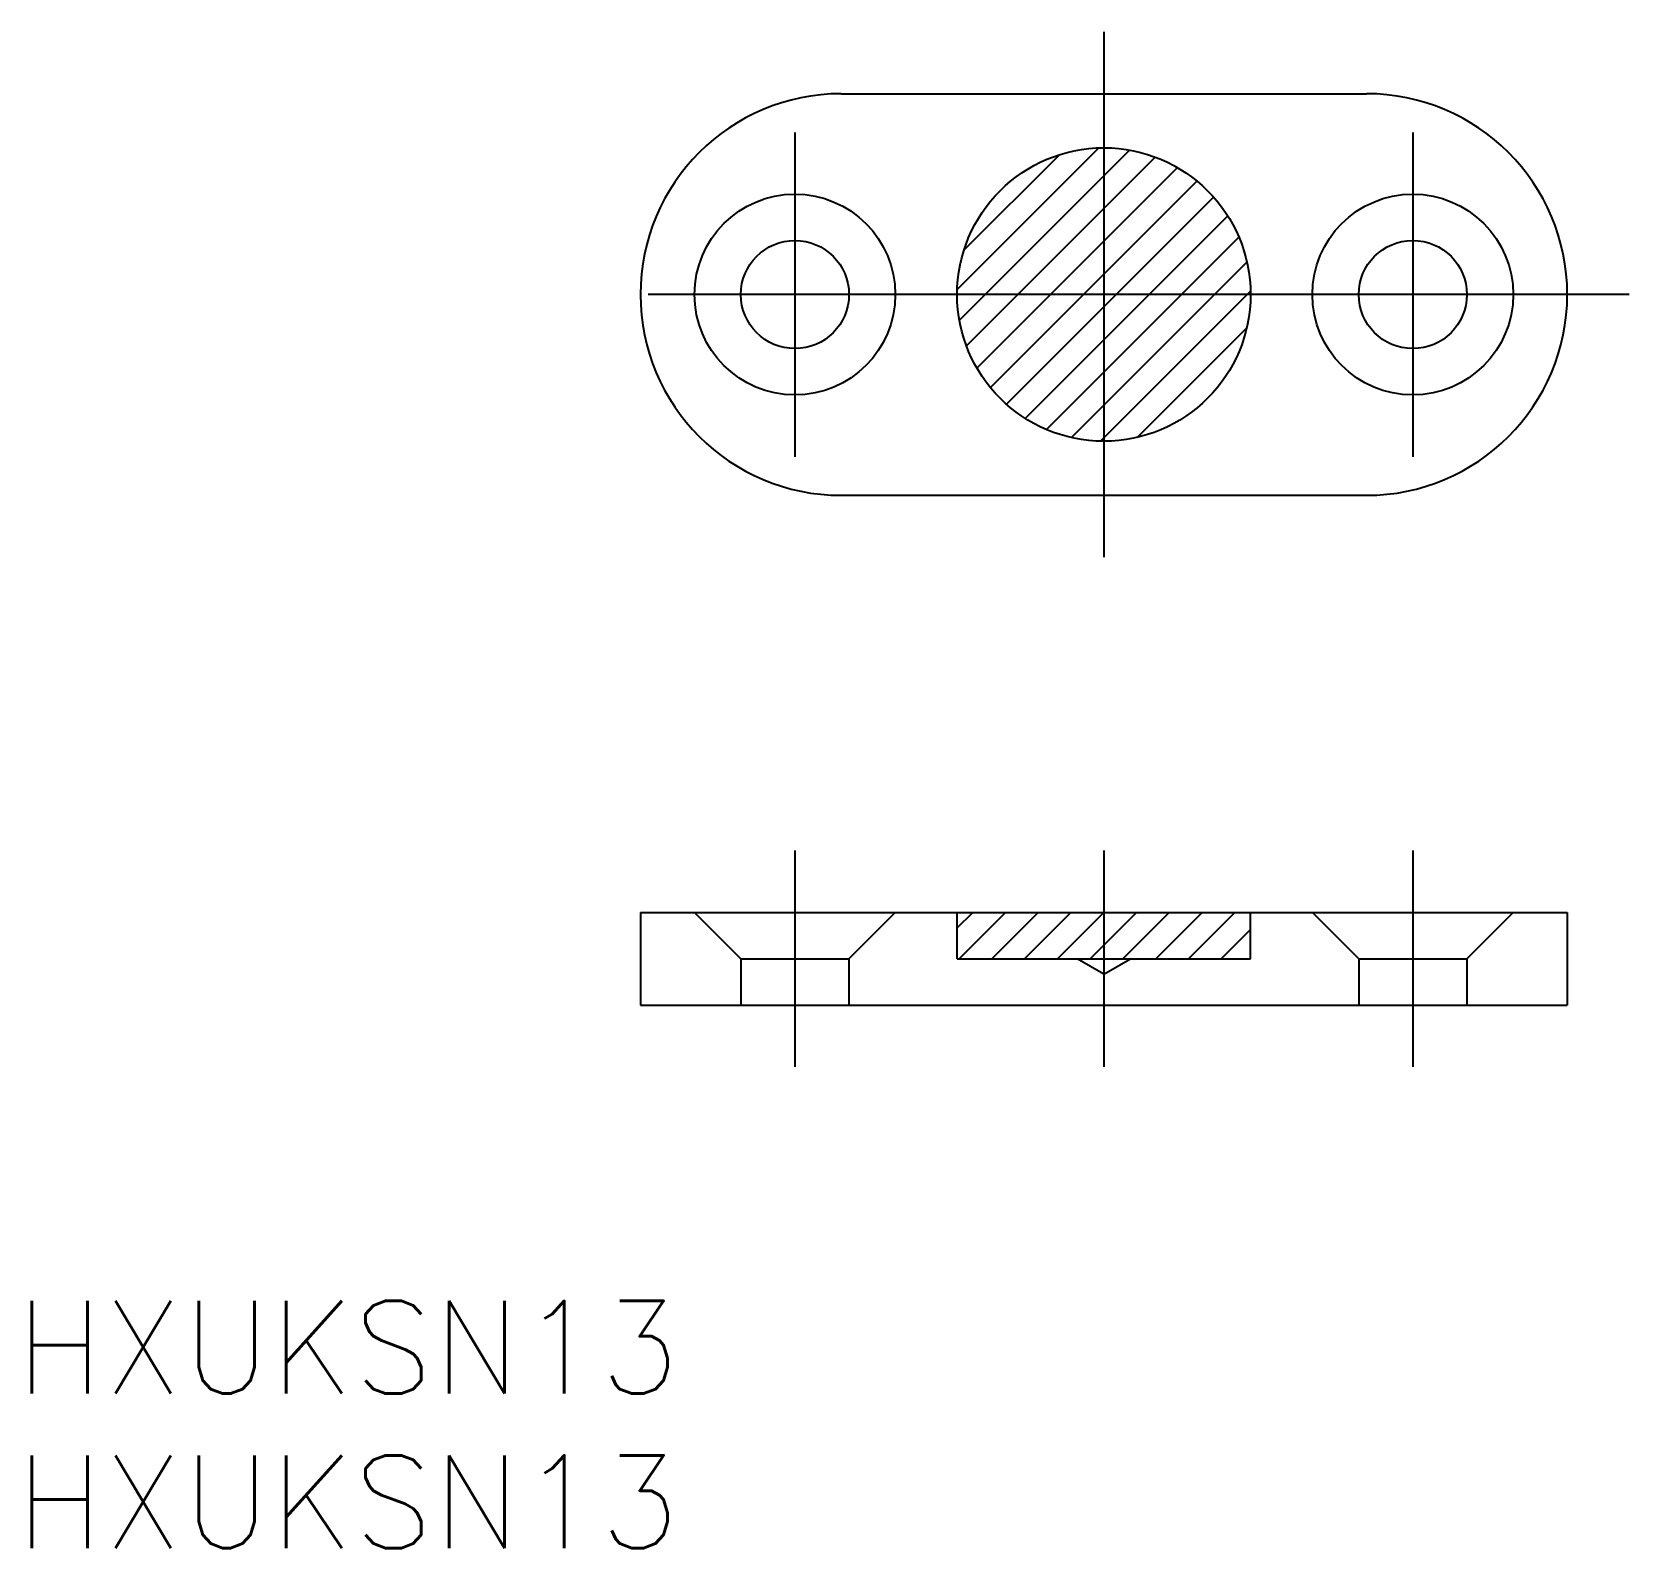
# Model space of a CAD drawing. Extents: x -34.7 to 17, y -17.6 to 31.5.
import ezdxf

# ---------------------------------------------------------------- set-up
doc = ezdxf.new("R2010")
doc.units = 0
doc.linetypes.add('CENTER', pattern=[50.8, 31.75, -6.35, 6.35, -6.35])
doc.linetypes.add('DASHED', pattern=[19.05, 12.7, -6.35])
doc.layers.get('0').update_dxf_attribs({"linetype": 'CONTINUOUS'})
doc.layers.add('CENTER', color=1, linetype='CENTER')
doc.styles.get("Standard").update_dxf_attribs({"font": 'txt.shx', "height": 3, "bigfont": 'bigfont.shx'})

msp = doc.modelspace()

# ---------------------------------------------------------------- linework, layer by layer
at = {"color": 7, "linetype": 'CONTINUOUS'}
for p, q in [((-8.5, 29.5), (8.5, 29.5)), ((-8.5, 16.5), (8.5, 16.5)), ((-15, 3), (15, 3)), ((-15, 3), (-15, 0)), ((15, 3), (15, 0)), ((-15, 0), (15, 0))]:
    msp.add_line(p, q, dxfattribs=at)
at = {"color": 3, "linetype": 'CONTINUOUS'}
for p, q in [((-4.747, 23.158), (-0.158, 27.747)), ((-4.677, 22.168), (0.832, 27.677)), ((-4.527, 24.44), (-1.44, 27.527)), ((-4.449, 21.335), (1.665, 27.449)), ((-4.108, 20.615), (2.385, 27.108)), ((-3.674, 19.989), (3.011, 26.674)), ((-3.154, 19.448), (3.552, 26.154)), ((-2.549, 18.992), (4.008, 25.549)), ((-1.854, 18.627), (4.373, 24.854)), ((-1.052, 18.368), (4.632, 24.052)), ((-0.108, 18.251), (4.749, 23.108)), ((1.074, 18.373), (4.627, 21.926)), ((-4.75, 2.496), (-4.246, 3)), ((-4.685, 1.5), (-3.185, 3)), ((-3.624, 1.5), (-2.124, 3)), ((-2.564, 1.5), (-1.064, 3)), ((-1.503, 1.5), (-0.003, 3)), ((-0.442, 1.5), (1.058, 3)), ((0.618, 1.5), (2.118, 3)), ((1.679, 1.5), (3.179, 3)), ((2.74, 1.5), (4.24, 3)), ((3.8, 1.5), (4.75, 2.45))]:
    msp.add_line(p, q, dxfattribs=at)
at = {"color": 3, "linetype": 'DASHED'}
for p, q in [((-11.75, 1.5), (-13.25, 3)), ((-8.25, 1.5), (-6.75, 3)), ((-4.75, 1.5), (-4.75, 3)), ((4.75, 1.5), (4.75, 3)), ((8.25, 1.5), (6.75, 3)), ((11.75, 1.5), (13.25, 3)), ((-11.75, 1.5), (-11.75, 0)), ((-11.75, 1.5), (-8.25, 1.5)), ((-8.25, 1.5), (-8.25, 0)), ((-4.75, 1.5), (4.75, 1.5)), ((0, 1), (-0.866, 1.5)), ((0, 1), (0.866, 1.5)), ((8.25, 1.5), (11.75, 1.5)), ((8.25, 1.5), (8.25, 0)), ((11.75, 1.5), (11.75, 0))]:
    msp.add_line(p, q, dxfattribs=at)
at = {"color": 7, "linetype": 'CONTINUOUS'}
for centre, radius in [((0, 23), 4.75), ((-10, 23), 3.25), ((10, 23), 3.25), ((-10, 23), 1.75), ((10, 23), 1.75)]:
    msp.add_circle(centre, radius, dxfattribs=at)
for centre, start, end in [((-8.5, 23), 90, 270), ((8.5, 23), 270, 90)]:
    msp.add_arc(centre, 6.5, start, end, dxfattribs=at)
at = {"layer": 'CENTER', "color": 1, "linetype": 'CENTER'}
for p, q in [((0, 31.5), (0, 14.5)), ((-10, 28.25), (-10, 17.75)), ((10, 28.25), (10, 17.75)), ((17, 23), (-17, 23)), ((-10, 5), (-10, -2)), ((0, 5), (0, -2)), ((10, 5), (10, -2))]:
    msp.add_line(p, q, dxfattribs=at)

# ---------------------------------------------------------------- texts
at = {"color": 7, "linetype": 'CONTINUOUS'}
for p in [(-35.21, -12.578), (-35.21, -17.578)]:
    msp.add_text('HXUKSN13', height=3, dxfattribs=at).set_placement(p)

doc.saveas('drawing.dxf')
